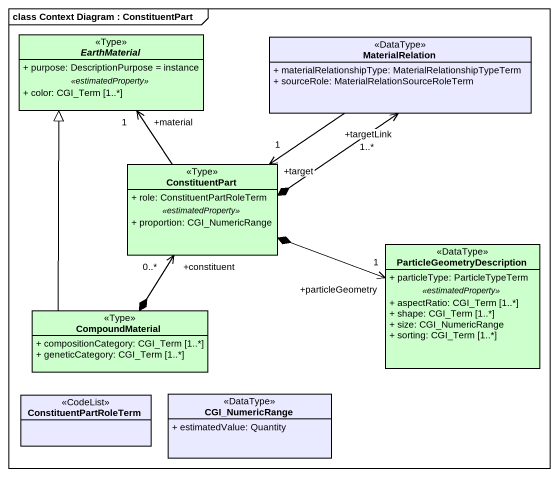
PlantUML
@startuml
mainframe class Context Diagram : ConstituentPart
hide circle
hide empty members
skinparam classAttributeIconSize 0
abstract class EarthMaterial <<Type>> #CCFFCC {
  + purpose: DescriptionPurpose = instance
  .. <<estimatedProperty>> ..
  + color: CGI_Term [1..*]
}
class MaterialRelation <<DataType>> #E9E9FF {
  + materialRelationshipType: MaterialRelationshipTypeTerm
  + sourceRole: MaterialRelationSourceRoleTerm
}
class ConstituentPart <<Type>> #CCFFCC {
  + role: ConstituentPartRoleTerm
  .. <<estimatedProperty>> ..
  + proportion: CGI_NumericRange
}
class ParticleGeometryDescription <<DataType>> #CCFFCC {
  + particleType: ParticleTypeTerm
  .. <<estimatedProperty>> ..
  + aspectRatio: CGI_Term [1..*]
  + shape: CGI_Term [1..*]
  + size: CGI_NumericRange
  + sorting: CGI_Term [1..*]
}
class CompoundMaterial <<Type>> #CCFFCC {
  + compositionCategory: CGI_Term [1..*]
  + geneticCategory: CGI_Term [1..*]
}
class ConstituentPartRoleTerm <<CodeList>> #E9E9FF
class CGI_NumericRange <<DataType>> #E9E9FF {
  + estimatedValue: Quantity
}
MaterialRelation --> "+target\n1" ConstituentPart
ConstituentPart -up-> "+material\n1" EarthMaterial
ConstituentPart *-up-> "+targetLink\n1..*" MaterialRelation
ConstituentPart *-right-> "+particleGeometry\n1" ParticleGeometryDescription
CompoundMaterial -up-|> EarthMaterial
CompoundMaterial *-up-> "+constituent\n0..*" ConstituentPart
@enduml
